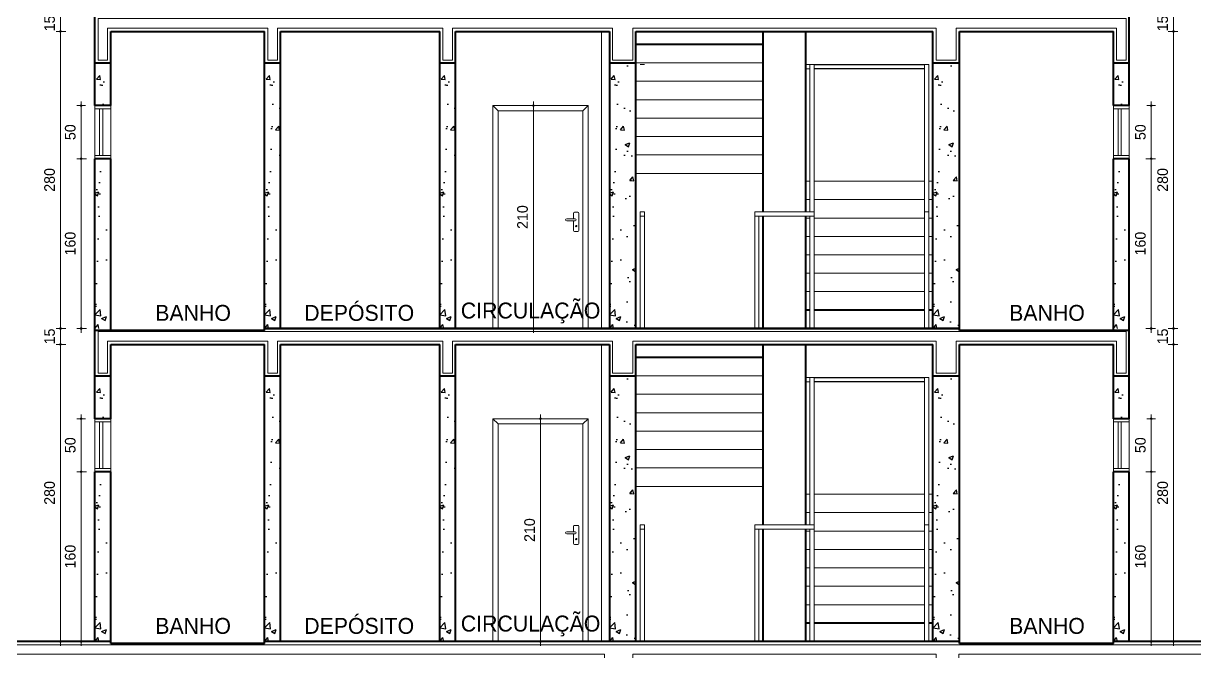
# Model space of a CAD drawing. Header units: millimetres. Extents: x 13204 to 24802, y 21209 to 40694.
# Drawn here: x 15609 to 16713, y 36115 to 36707 of the extents above; entities that cross this region are included whole.
import ezdxf

# ---------------------------------------------------------------- set-up
doc = ezdxf.new("R2010")
doc.units = ezdxf.units.MM
for name, color, linetype, lineweight in [('COTAS', 30, 'Continuous', 5), ('Esquadrias', 2, 'Continuous', 20), ('Meia Parede', 11, 'Continuous', 40), ('Moveis', 6, 'Continuous', 13), ('PAREDE', 1, 'Continuous', 40), ('Paredes', 1, 'Continuous', 40), ('PISO', 5, 'Continuous', 5), ('TEXTO', 4, 'Continuous', 5)]:
    doc.layers.add(name, color=color, linetype=linetype, lineweight=lineweight)
doc.layers.add('HACHURAS', color=8, linetype='Continuous')
doc.styles.add('LANA', font='stylu.ttf')
doc.dimstyles.new('COTA 50', dxfattribs={"dimscale": 0, "dimtxt": 10, "dimasz": 0.5, "dimexe": 1.25, "dimexo": 5, "dimgap": 5, "dimtad": 1, "dimdec": 0, "dimtxsty": 'LANA', "dimblk": 'cota', "dimcen": 2.5, "dimse2": 1, "dimclrd": 256, "dimclre": 256, "dimclrt": 256, "dimaunit": 1, "dimadec": 0, "dimazin": 0, "dimtfac": 1, "dimtdec": 0, "dimtmove": 0, "dimatfit": 3, "dimldrblk": 'DOTSMALL', "dimfxl": 5, "dimfxlon": 1, "dimtzin": 9, "dimlwd": -1, "dimlwe": -1, "dimarcsym": 0})

# ---------------------------------------------------------------- blocks, each defined once
blk = doc.blocks.new('TRINCOE')
at = {"layer": 'PISO'}
for p, q in [((6, 111.8), (6, 95.8)), ((7, 112.8), (10, 112.8)), ((11, 111.8), (11, 106.8)), ((8.5, 105.8), (8.5, 105.8)), ((9.5, 106.8), (17.5, 106.8)), ((9.5, 104.8), (17.5, 104.8)), ((11, 104.8), (11, 95.8)), ((18.5, 105.8), (18.5, 105.8)), ((7, 94.8), (10, 94.8))]:
    blk.add_line(p, q, dxfattribs=at)
blk.add_circle((8.5, 99.8), 0.621, dxfattribs=at)
for centre, start, end in [((7, 111.8), 90, 180), ((10, 111.8), 0, 90), ((9.5, 105.8), 90, 180), ((9.5, 105.8), 180, 270), ((17.5, 105.8), 0, 90), ((17.5, 105.8), 270, 0), ((7, 95.8), 180, 270), ((10, 95.8), 270, 0)]:
    blk.add_arc(centre, 1, start, end, dxfattribs=at)
blk = doc.blocks.new('cota')
at = {"layer": 'COTAS'}
blk.add_hatch(color=256, dxfattribs=at).paths.add_polyline_path([(-1.6, 0, 1), (1.6, 0, 1)])
for points in [[(-1.6, 0), (-8, 0)], [(0, 1.6), (0, 8)], [(8, 0), (1.6, 0)], [(0, -8), (0, -1.6)]]:
    blk.add_lwpolyline(points, dxfattribs=at)
blk.add_circle((0, 0), 1.6, dxfattribs=at)
blk = doc.blocks.new('*D725')
at = {"layer": 'COTAS', "transparency": 16777216}
for p, q in [((15643.7, 36124.6), (15643.7, 36403.6)), ((15638.7, 36124.1), (15645, 36124.1))]:
    blk.add_line(p, q, dxfattribs=at)
at = {"layer": 'Defpoints', "color": 0, "transparency": 16777216}
for p in [(15643.7, 36404.1), (15691.2, 36404.1), (15341.2, 36124.1)]:
    blk.add_point(p, dxfattribs=at)
at = {"layer": 'COTAS', "transparency": 16777216, "xscale": 0.5, "yscale": 0.5, "zscale": 0.5}
for p, rotation in [((15643.7, 36404.1), 90), ((15643.7, 36124.1), 270)]:
    blk.add_blockref('cota', p, dxfattribs=dict(at, rotation=rotation))
at = {"layer": 'COTAS', "transparency": 16777216, "insert": (15633.5, 36264.1), "char_height": 10, "attachment_point": 5, "rotation": 90, "style": 'LANA'}
blk.add_mtext('280', dxfattribs=at)
blk = doc.blocks.new('_DotSmall')
at = {"layer": 'PAREDE', "color": 0, "const_width": 0.5}
blk.add_lwpolyline([(-0.0625, 0, 1), (0.0625, 0, 1)], format="xyb", close=True, dxfattribs=at)
blk = doc.blocks.new('*D726')
at = {"layer": 'COTAS', "transparency": 16777216}
for p, q in [((15643.7, 36404.6), (15643.7, 36418.6)), ((15648.7, 36404.1), (15642.5, 36404.1))]:
    blk.add_line(p, q, dxfattribs=at)
at = {"layer": 'Defpoints', "color": 0, "transparency": 16777216}
for p in [(15643.7, 36419.1), (15851.2, 36419.1), (15691.2, 36404.1)]:
    blk.add_point(p, dxfattribs=at)
at = {"layer": 'COTAS', "transparency": 16777216, "xscale": 0.5, "yscale": 0.5, "zscale": 0.5}
for p, rotation in [((15643.7, 36419.1), 90), ((15643.7, 36404.1), 270)]:
    blk.add_blockref('cota', p, dxfattribs=dict(at, rotation=rotation))
at = {"layer": 'COTAS', "transparency": 16777216, "insert": (15633.5, 36411.6), "char_height": 10, "attachment_point": 5, "rotation": 90, "style": 'LANA'}
blk.add_mtext('15', dxfattribs=at)
blk = doc.blocks.new('*D727')
at = {"layer": 'COTAS', "transparency": 16777216}
for p, q in [((15643.7, 36419.6), (15643.7, 36698.6)), ((15648.7, 36419.1), (15642.5, 36419.1))]:
    blk.add_line(p, q, dxfattribs=at)
at = {"layer": 'Defpoints', "color": 0, "transparency": 16777216}
for p in [(15643.7, 36699.1), (15851.2, 36699.1), (15851.2, 36419.1)]:
    blk.add_point(p, dxfattribs=at)
at = {"layer": 'COTAS', "transparency": 16777216, "xscale": 0.5, "yscale": 0.5, "zscale": 0.5}
for p, rotation in [((15643.7, 36699.1), 90), ((15643.7, 36419.1), 270)]:
    blk.add_blockref('cota', p, dxfattribs=dict(at, rotation=rotation))
at = {"layer": 'COTAS', "transparency": 16777216, "insert": (15633.5, 36559.1), "char_height": 10, "attachment_point": 5, "rotation": 90, "style": 'LANA'}
blk.add_mtext('280', dxfattribs=at)
blk = doc.blocks.new('*D728')
at = {"layer": 'COTAS', "transparency": 16777216}
for p, q in [((15643.7, 36699.6), (15643.7, 36713.6)), ((15648.7, 36699.1), (15642.5, 36699.1))]:
    blk.add_line(p, q, dxfattribs=at)
at = {"layer": 'Defpoints', "color": 0, "transparency": 16777216}
for p in [(15643.7, 36714.1), (15851.2, 36714.1), (15851.2, 36699.1)]:
    blk.add_point(p, dxfattribs=at)
at = {"layer": 'COTAS', "transparency": 16777216, "xscale": 0.5, "yscale": 0.5, "zscale": 0.5}
for p, rotation in [((15643.7, 36714.1), 90), ((15643.7, 36699.1), 270)]:
    blk.add_blockref('cota', p, dxfattribs=dict(at, rotation=rotation))
at = {"layer": 'COTAS', "transparency": 16777216, "insert": (15633.5, 36706.6), "char_height": 10, "attachment_point": 5, "rotation": 90, "style": 'LANA'}
blk.add_mtext('15', dxfattribs=at)
blk = doc.blocks.new('*D735')
at = {"layer": 'COTAS', "transparency": 16777216}
for p, q in [((16096.2, 36334.1), (16094.9, 36334.1)), ((16096.2, 36333.6), (16096.2, 36124.6))]:
    blk.add_line(p, q, dxfattribs=at)
at = {"layer": 'Defpoints', "color": 0, "transparency": 16777216}
for p in [(16096.2, 36334.1), (16096.2, 36124.1), (16096.2, 36124.1)]:
    blk.add_point(p, dxfattribs=at)
at = {"layer": 'COTAS', "transparency": 16777216, "xscale": 0.5, "yscale": 0.5, "zscale": 0.5}
for p, rotation in [((16096.2, 36334.1), 90), ((16096.2, 36124.1), 270)]:
    blk.add_blockref('cota', p, dxfattribs=dict(at, rotation=rotation))
at = {"layer": 'COTAS', "transparency": 16777216, "insert": (16086, 36229.1), "char_height": 10, "attachment_point": 5, "rotation": 90, "style": 'LANA'}
blk.add_mtext('210', dxfattribs=at)
blk = doc.blocks.new('*D736')
at = {"layer": 'COTAS', "transparency": 16777216}
for p, q in [((16091.2, 36629.1), (16088.2, 36629.1)), ((16089.5, 36628.6), (16089.5, 36419.6))]:
    blk.add_line(p, q, dxfattribs=at)
at = {"layer": 'Defpoints', "color": 0, "transparency": 16777216}
for p in [(16096.2, 36629.1), (16089.5, 36419.1), (16096.2, 36419.1)]:
    blk.add_point(p, dxfattribs=at)
at = {"layer": 'COTAS', "transparency": 16777216, "xscale": 0.5, "yscale": 0.5, "zscale": 0.5}
for p, rotation in [((16089.5, 36629.1), 90), ((16089.5, 36419.1), 270)]:
    blk.add_blockref('cota', p, dxfattribs=dict(at, rotation=rotation))
at = {"layer": 'COTAS', "transparency": 16777216, "insert": (16079.3, 36524.1), "char_height": 10, "attachment_point": 5, "rotation": 90, "style": 'LANA'}
blk.add_mtext('210', dxfattribs=at)
blk = doc.blocks.new('*D739')
at = {"layer": 'COTAS', "transparency": 16777216}
for p, q in [((15663.2, 36124.6), (15663.2, 36283.6)), ((15668.2, 36124.1), (15662, 36124.1))]:
    blk.add_line(p, q, dxfattribs=at)
at = {"layer": 'Defpoints', "color": 0, "transparency": 16777216}
for p in [(15663.2, 36284.1), (15676.2, 36284.1), (15676.2, 36124.1)]:
    blk.add_point(p, dxfattribs=at)
at = {"layer": 'COTAS', "transparency": 16777216, "xscale": 0.5, "yscale": 0.5, "zscale": 0.5}
for p, rotation in [((15663.2, 36284.1), 90), ((15663.2, 36124.1), 270)]:
    blk.add_blockref('cota', p, dxfattribs=dict(at, rotation=rotation))
at = {"layer": 'COTAS', "transparency": 16777216, "insert": (15653, 36204.1), "char_height": 10, "attachment_point": 5, "rotation": 90, "style": 'LANA'}
blk.add_mtext('160', dxfattribs=at)
blk = doc.blocks.new('*D740')
at = {"layer": 'COTAS', "transparency": 16777216}
for p, q in [((15663.2, 36284.6), (15663.2, 36333.6)), ((15668.2, 36284.1), (15662, 36284.1))]:
    blk.add_line(p, q, dxfattribs=at)
at = {"layer": 'Defpoints', "color": 0, "transparency": 16777216}
for p in [(15663.2, 36334.1), (15683.7, 36334.1), (15676.2, 36284.1)]:
    blk.add_point(p, dxfattribs=at)
at = {"layer": 'COTAS', "transparency": 16777216, "xscale": 0.5, "yscale": 0.5, "zscale": 0.5}
for p, rotation in [((15663.2, 36334.1), 90), ((15663.2, 36284.1), 270)]:
    blk.add_blockref('cota', p, dxfattribs=dict(at, rotation=rotation))
at = {"layer": 'COTAS', "transparency": 16777216, "insert": (15653, 36309.1), "char_height": 10, "attachment_point": 5, "rotation": 90, "style": 'LANA'}
blk.add_mtext('50', dxfattribs=at)
blk = doc.blocks.new('*D741')
at = {"layer": 'COTAS', "transparency": 16777216}
for p, q in [((15663.2, 36419.6), (15663.2, 36578.6)), ((15668.2, 36419.1), (15662, 36419.1))]:
    blk.add_line(p, q, dxfattribs=at)
at = {"layer": 'Defpoints', "color": 0, "transparency": 16777216}
for p in [(15663.2, 36579.1), (15676.2, 36579.1), (15676.2, 36419.1)]:
    blk.add_point(p, dxfattribs=at)
at = {"layer": 'COTAS', "transparency": 16777216, "xscale": 0.5, "yscale": 0.5, "zscale": 0.5}
for p, rotation in [((15663.2, 36579.1), 90), ((15663.2, 36419.1), 270)]:
    blk.add_blockref('cota', p, dxfattribs=dict(at, rotation=rotation))
at = {"layer": 'COTAS', "transparency": 16777216, "insert": (15653, 36499.1), "char_height": 10, "attachment_point": 5, "rotation": 90, "style": 'LANA'}
blk.add_mtext('160', dxfattribs=at)
blk = doc.blocks.new('*D742')
at = {"layer": 'COTAS', "transparency": 16777216}
for p, q in [((15663.2, 36579.6), (15663.2, 36628.6)), ((15668.2, 36579.1), (15662, 36579.1))]:
    blk.add_line(p, q, dxfattribs=at)
at = {"layer": 'Defpoints', "color": 0, "transparency": 16777216}
for p in [(15663.2, 36629.1), (15683.7, 36629.1), (15676.2, 36579.1)]:
    blk.add_point(p, dxfattribs=at)
at = {"layer": 'COTAS', "transparency": 16777216, "xscale": 0.5, "yscale": 0.5, "zscale": 0.5}
for p, rotation in [((15663.2, 36629.1), 90), ((15663.2, 36579.1), 270)]:
    blk.add_blockref('cota', p, dxfattribs=dict(at, rotation=rotation))
at = {"layer": 'COTAS', "transparency": 16777216, "insert": (15653, 36604.1), "char_height": 10, "attachment_point": 5, "rotation": 90, "style": 'LANA'}
blk.add_mtext('50', dxfattribs=at)
blk = doc.blocks.new('*D747')
at = {"layer": 'COTAS', "transparency": 16777216}
for p, q in [((16671.9, 36124.6), (16671.9, 36283.6)), ((16666.9, 36124.1), (16673.2, 36124.1))]:
    blk.add_line(p, q, dxfattribs=at)
at = {"layer": 'Defpoints', "color": 0, "transparency": 16777216}
for p in [(16651.2, 36284.1), (16671.9, 36284.1), (16651.2, 36124.1)]:
    blk.add_point(p, dxfattribs=at)
at = {"layer": 'COTAS', "transparency": 16777216, "xscale": 0.5, "yscale": 0.5, "zscale": 0.5}
for p, rotation in [((16671.9, 36284.1), 90), ((16671.9, 36124.1), 270)]:
    blk.add_blockref('cota', p, dxfattribs=dict(at, rotation=rotation))
at = {"layer": 'COTAS', "transparency": 16777216, "insert": (16661.7, 36204.1), "char_height": 10, "attachment_point": 5, "rotation": 90, "style": 'LANA'}
blk.add_mtext('160', dxfattribs=at)
blk = doc.blocks.new('*D748')
at = {"layer": 'COTAS', "transparency": 16777216}
for p, q in [((16671.9, 36284.6), (16671.9, 36333.6)), ((16666.9, 36284.1), (16673.2, 36284.1))]:
    blk.add_line(p, q, dxfattribs=at)
at = {"layer": 'Defpoints', "color": 0, "transparency": 16777216}
for p in [(16651.2, 36334.1), (16671.9, 36334.1), (16651.2, 36284.1)]:
    blk.add_point(p, dxfattribs=at)
at = {"layer": 'COTAS', "transparency": 16777216, "xscale": 0.5, "yscale": 0.5, "zscale": 0.5}
for p, rotation in [((16671.9, 36334.1), 90), ((16671.9, 36284.1), 270)]:
    blk.add_blockref('cota', p, dxfattribs=dict(at, rotation=rotation))
at = {"layer": 'COTAS', "transparency": 16777216, "insert": (16661.7, 36309.1), "char_height": 10, "attachment_point": 5, "rotation": 90, "style": 'LANA'}
blk.add_mtext('50', dxfattribs=at)
blk = doc.blocks.new('*D749')
at = {"layer": 'COTAS', "transparency": 16777216}
for p, q in [((16671.9, 36419.6), (16671.9, 36578.6)), ((16666.9, 36419.1), (16673.2, 36419.1))]:
    blk.add_line(p, q, dxfattribs=at)
at = {"layer": 'Defpoints', "color": 0, "transparency": 16777216}
for p in [(16651.2, 36579.1), (16671.9, 36579.1), (16651.2, 36419.1)]:
    blk.add_point(p, dxfattribs=at)
at = {"layer": 'COTAS', "transparency": 16777216, "xscale": 0.5, "yscale": 0.5, "zscale": 0.5}
for p, rotation in [((16671.9, 36579.1), 90), ((16671.9, 36419.1), 270)]:
    blk.add_blockref('cota', p, dxfattribs=dict(at, rotation=rotation))
at = {"layer": 'COTAS', "transparency": 16777216, "insert": (16661.7, 36499.1), "char_height": 10, "attachment_point": 5, "rotation": 90, "style": 'LANA'}
blk.add_mtext('160', dxfattribs=at)
blk = doc.blocks.new('*D750')
at = {"layer": 'COTAS', "transparency": 16777216}
for p, q in [((16671.9, 36579.6), (16671.9, 36628.6)), ((16666.9, 36579.1), (16673.2, 36579.1))]:
    blk.add_line(p, q, dxfattribs=at)
at = {"layer": 'Defpoints', "color": 0, "transparency": 16777216}
for p in [(16651.2, 36629.1), (16671.9, 36629.1), (16651.2, 36579.1)]:
    blk.add_point(p, dxfattribs=at)
at = {"layer": 'COTAS', "transparency": 16777216, "xscale": 0.5, "yscale": 0.5, "zscale": 0.5}
for p, rotation in [((16671.9, 36629.1), 90), ((16671.9, 36579.1), 270)]:
    blk.add_blockref('cota', p, dxfattribs=dict(at, rotation=rotation))
at = {"layer": 'COTAS', "transparency": 16777216, "insert": (16661.7, 36604.1), "char_height": 10, "attachment_point": 5, "rotation": 90, "style": 'LANA'}
blk.add_mtext('50', dxfattribs=at)
blk = doc.blocks.new('*D755')
at = {"layer": 'COTAS', "transparency": 16777216}
for p, q in [((16692.9, 36124.6), (16692.9, 36403.6)), ((16687.9, 36124.1), (16694.1, 36124.1))]:
    blk.add_line(p, q, dxfattribs=at)
at = {"layer": 'Defpoints', "color": 0, "transparency": 16777216}
for p in [(16636.2, 36404.1), (16692.9, 36404.1), (16651.2, 36124.1)]:
    blk.add_point(p, dxfattribs=at)
at = {"layer": 'COTAS', "transparency": 16777216, "xscale": 0.5, "yscale": 0.5, "zscale": 0.5}
for p, rotation in [((16692.9, 36404.1), 90), ((16692.9, 36124.1), 270)]:
    blk.add_blockref('cota', p, dxfattribs=dict(at, rotation=rotation))
at = {"layer": 'COTAS', "transparency": 16777216, "insert": (16682.7, 36264.1), "char_height": 10, "attachment_point": 5, "rotation": 90, "style": 'LANA'}
blk.add_mtext('280', dxfattribs=at)
blk = doc.blocks.new('*D756')
at = {"layer": 'COTAS', "transparency": 16777216}
for p, q in [((16692.9, 36404.6), (16692.9, 36418.6)), ((16687.9, 36404.1), (16694.1, 36404.1))]:
    blk.add_line(p, q, dxfattribs=at)
at = {"layer": 'Defpoints', "color": 0, "transparency": 16777216}
for p in [(16491.2, 36419.1), (16692.9, 36419.1), (16636.2, 36404.1)]:
    blk.add_point(p, dxfattribs=at)
at = {"layer": 'COTAS', "transparency": 16777216, "xscale": 0.5, "yscale": 0.5, "zscale": 0.5}
for p, rotation in [((16692.9, 36419.1), 90), ((16692.9, 36404.1), 270)]:
    blk.add_blockref('cota', p, dxfattribs=dict(at, rotation=rotation))
at = {"layer": 'COTAS', "transparency": 16777216, "insert": (16682.7, 36411.6), "char_height": 10, "attachment_point": 5, "rotation": 90, "style": 'LANA'}
blk.add_mtext('15', dxfattribs=at)
blk = doc.blocks.new('*D757')
at = {"layer": 'COTAS', "transparency": 16777216}
for p, q in [((16692.9, 36419.6), (16692.9, 36698.6)), ((16687.9, 36419.1), (16694.1, 36419.1))]:
    blk.add_line(p, q, dxfattribs=at)
at = {"layer": 'Defpoints', "color": 0, "transparency": 16777216}
for p in [(16491.2, 36699.1), (16692.9, 36699.1), (16491.2, 36419.1)]:
    blk.add_point(p, dxfattribs=at)
at = {"layer": 'COTAS', "transparency": 16777216, "xscale": 0.5, "yscale": 0.5, "zscale": 0.5}
for p, rotation in [((16692.9, 36699.1), 90), ((16692.9, 36419.1), 270)]:
    blk.add_blockref('cota', p, dxfattribs=dict(at, rotation=rotation))
at = {"layer": 'COTAS', "transparency": 16777216, "insert": (16682.7, 36559.1), "char_height": 10, "attachment_point": 5, "rotation": 90, "style": 'LANA'}
blk.add_mtext('280', dxfattribs=at)
blk = doc.blocks.new('*D758')
at = {"layer": 'COTAS', "transparency": 16777216}
for p, q in [((16692.9, 36699.6), (16692.9, 36713.6)), ((16687.9, 36699.1), (16694.1, 36699.1))]:
    blk.add_line(p, q, dxfattribs=at)
at = {"layer": 'Defpoints', "color": 0, "transparency": 16777216}
for p in [(16491.2, 36714.1), (16692.9, 36714.1), (16491.2, 36699.1)]:
    blk.add_point(p, dxfattribs=at)
at = {"layer": 'COTAS', "transparency": 16777216, "xscale": 0.5, "yscale": 0.5, "zscale": 0.5}
for p, rotation in [((16692.9, 36714.1), 90), ((16692.9, 36699.1), 270)]:
    blk.add_blockref('cota', p, dxfattribs=dict(at, rotation=rotation))
at = {"layer": 'COTAS', "transparency": 16777216, "insert": (16682.7, 36706.6), "char_height": 10, "attachment_point": 5, "rotation": 90, "style": 'LANA'}
blk.add_mtext('15', dxfattribs=at)

msp = doc.modelspace()

# ---------------------------------------------------------------- hatches: boundary and pattern name
at = {"layer": 'HACHURAS'}
h = msp.add_hatch(dxfattribs=at)
h.set_pattern_fill('AR-CONC', color=256, scale=0.25, style=0)
h.set_pattern_definition([(50, (15676.178, 36419.096), (45.546, -3.985), [4.7625, -52.3875]), (355, (15676.18, 36419.096), (-8.811, 47.764), [3.81, -41.91]), (100.45, (15679.974, 36418.764), (36.736, 43.779), [4.0475, -44.5225]), (46.184, (15676.18, 36431.796), (67.77, -10.51), [7.144, -78.581]), (96.636, (15681.826, 36430.92), (59.351, 61.856), [6.071, -66.784]), (351.184, (15676.18, 36431.796), (59.351, 61.856), [5.715, -62.865]), (21, (15682.528, 36428.62), (37.904, -25.5664), [4.7625, -52.3875]), (326, (15682.53, 36428.62), (15.4505, 46.047), [3.81, -41.91]), (71.451, (15685.687, 36426.49), (53.354, 20.481), [4.0475, -44.5225]), (37.5, (15676.178, 36419.096), (0.7722, 21.1388), [0, -41.402, 0, -42.545, 0, -42.0688]), (7.5, (15676.178, 36419.096), (16.705, 25.0451), [0, -24.257, 0, -40.4495, 0, -16.0338]), (327.5, (15662.018, 36419.096), (33.8976, -1.4322), [0, -15.875, 0, -49.53, 0, -65.7225]), (317.5, (15655.668, 36419.096), (37.0323, 6.3566), [0, -20.6375, 0, -32.893, 0, -46.6725])])
h.paths.add_polyline_path([(15691.18, 36579.1), (15676.18, 36579.1), (15676.18, 36419.1), (15691.18, 36419.1)])
h.paths.add_polyline_path([(15691.18, 36669.1), (15676.18, 36669.1), (15676.18, 36629.1), (15691.18, 36629.1)])
h = msp.add_hatch(dxfattribs=at)
h.set_pattern_fill('AR-CONC', color=256, scale=0.25, style=0)
h.set_pattern_definition([(50, (15836.178, 36419.096), (45.546, -3.985), [4.7625, -52.3875]), (355, (15836.18, 36419.096), (-8.811, 47.764), [3.81, -41.91]), (100.45, (15839.974, 36418.764), (36.736, 43.779), [4.0475, -44.5225]), (46.184, (15836.18, 36431.796), (67.77, -10.51), [7.144, -78.581]), (96.636, (15841.826, 36430.92), (59.351, 61.856), [6.071, -66.784]), (351.184, (15836.18, 36431.796), (59.351, 61.856), [5.715, -62.865]), (21, (15842.528, 36428.62), (37.904, -25.5664), [4.7625, -52.3875]), (326, (15842.53, 36428.62), (15.4505, 46.047), [3.81, -41.91]), (71.451, (15845.687, 36426.49), (53.354, 20.481), [4.0475, -44.5225]), (37.5, (15836.178, 36419.096), (0.7722, 21.1388), [0, -41.402, 0, -42.545, 0, -42.0688]), (7.5, (15836.178, 36419.096), (16.705, 25.0451), [0, -24.257, 0, -40.4495, 0, -16.0338]), (327.5, (15822.018, 36419.096), (33.8976, -1.4322), [0, -15.875, 0, -49.53, 0, -65.7225]), (317.5, (15815.668, 36419.096), (37.0323, 6.3566), [0, -20.6375, 0, -32.893, 0, -46.6725])])
h.paths.add_polyline_path([(15851.18, 36669.1), (15836.18, 36669.1), (15836.18, 36419.1), (15851.18, 36419.1)])
h = msp.add_hatch(dxfattribs=at)
h.set_pattern_fill('AR-CONC', color=256, scale=0.25, style=0)
h.set_pattern_definition([(50, (16001.178, 36419.096), (45.546, -3.985), [4.7625, -52.3875]), (355, (16001.18, 36419.096), (-8.811, 47.764), [3.81, -41.91]), (100.45, (16004.974, 36418.764), (36.736, 43.779), [4.0475, -44.5225]), (46.184, (16001.18, 36431.796), (67.77, -10.51), [7.144, -78.581]), (96.636, (16006.826, 36430.92), (59.351, 61.856), [6.071, -66.784]), (351.184, (16001.18, 36431.796), (59.351, 61.856), [5.715, -62.865]), (21, (16007.528, 36428.62), (37.904, -25.5664), [4.7625, -52.3875]), (326, (16007.53, 36428.62), (15.4505, 46.047), [3.81, -41.91]), (71.451, (16010.687, 36426.49), (53.354, 20.481), [4.0475, -44.5225]), (37.5, (16001.178, 36419.096), (0.7722, 21.1388), [0, -41.402, 0, -42.545, 0, -42.0688]), (7.5, (16001.178, 36419.096), (16.705, 25.0451), [0, -24.257, 0, -40.4495, 0, -16.0338]), (327.5, (15987.018, 36419.096), (33.8976, -1.4322), [0, -15.875, 0, -49.53, 0, -65.7225]), (317.5, (15980.668, 36419.096), (37.0323, 6.3566), [0, -20.6375, 0, -32.893, 0, -46.6725])])
h.paths.add_polyline_path([(16016.18, 36669.1), (16001.18, 36669.1), (16001.18, 36419.1), (16016.18, 36419.1)])
h = msp.add_hatch(dxfattribs=at)
h.set_pattern_fill('AR-CONC', color=256, scale=0.25, style=0)
h.set_pattern_definition([(50, (16161.178, 36419.096), (45.546, -3.985), [4.7625, -52.3875]), (355, (16161.18, 36419.096), (-8.811, 47.764), [3.81, -41.91]), (100.45, (16164.974, 36418.764), (36.736, 43.779), [4.0475, -44.5225]), (46.184, (16161.18, 36431.796), (67.77, -10.51), [7.144, -78.581]), (96.636, (16166.826, 36430.92), (59.351, 61.856), [6.071, -66.784]), (351.184, (16161.18, 36431.796), (59.351, 61.856), [5.715, -62.865]), (21, (16167.528, 36428.62), (37.904, -25.5664), [4.7625, -52.3875]), (326, (16167.53, 36428.62), (15.4505, 46.047), [3.81, -41.91]), (71.451, (16170.687, 36426.49), (53.354, 20.481), [4.0475, -44.5225]), (37.5, (16161.178, 36419.096), (0.7722, 21.1388), [0, -41.402, 0, -42.545, 0, -42.0688]), (7.5, (16161.178, 36419.096), (16.705, 25.0451), [0, -24.257, 0, -40.4495, 0, -16.0338]), (327.5, (16147.018, 36419.096), (33.8976, -1.4322), [0, -15.875, 0, -49.53, 0, -65.7225]), (317.5, (16140.668, 36419.096), (37.0323, 6.3566), [0, -20.6375, 0, -32.893, 0, -46.6725])])
h.paths.add_polyline_path([(16186.18, 36669.1), (16161.18, 36669.1), (16161.18, 36419.1), (16186.18, 36419.1)])
h = msp.add_hatch(dxfattribs=at)
h.set_pattern_fill('AR-CONC', color=256, scale=0.25, style=0)
h.set_pattern_definition([(50, (16466.178, 36419.096), (45.546, -3.985), [4.7625, -52.3875]), (355, (16466.18, 36419.096), (-8.811, 47.764), [3.81, -41.91]), (100.45, (16469.974, 36418.764), (36.736, 43.779), [4.0475, -44.5225]), (46.184, (16466.18, 36431.796), (67.77, -10.51), [7.144, -78.581]), (96.636, (16471.826, 36430.92), (59.351, 61.856), [6.071, -66.784]), (351.184, (16466.18, 36431.796), (59.351, 61.856), [5.715, -62.865]), (21, (16472.528, 36428.62), (37.904, -25.5664), [4.7625, -52.3875]), (326, (16472.53, 36428.62), (15.4505, 46.047), [3.81, -41.91]), (71.451, (16475.687, 36426.49), (53.354, 20.481), [4.0475, -44.5225]), (37.5, (16466.178, 36419.096), (0.7722, 21.1388), [0, -41.402, 0, -42.545, 0, -42.0688]), (7.5, (16466.178, 36419.096), (16.705, 25.0451), [0, -24.257, 0, -40.4495, 0, -16.0338]), (327.5, (16452.018, 36419.096), (33.8976, -1.4322), [0, -15.875, 0, -49.53, 0, -65.7225]), (317.5, (16445.668, 36419.096), (37.0323, 6.3566), [0, -20.6375, 0, -32.893, 0, -46.6725])])
h.paths.add_polyline_path([(16491.18, 36669.1), (16466.18, 36669.1), (16466.18, 36419.1), (16491.18, 36419.1)])
h = msp.add_hatch(dxfattribs=at)
h.set_pattern_fill('AR-CONC', color=256, scale=0.25, style=0)
h.set_pattern_definition([(50, (16636.178, 36419.096), (45.546, -3.985), [4.7625, -52.3875]), (355, (16636.18, 36419.096), (-8.811, 47.764), [3.81, -41.91]), (100.45, (16639.974, 36418.764), (36.736, 43.779), [4.0475, -44.5225]), (46.184, (16636.18, 36431.796), (67.77, -10.51), [7.144, -78.581]), (96.636, (16641.826, 36430.92), (59.351, 61.856), [6.071, -66.784]), (351.184, (16636.18, 36431.796), (59.351, 61.856), [5.715, -62.865]), (21, (16642.528, 36428.62), (37.904, -25.5664), [4.7625, -52.3875]), (326, (16642.53, 36428.62), (15.4505, 46.047), [3.81, -41.91]), (71.451, (16645.687, 36426.49), (53.354, 20.481), [4.0475, -44.5225]), (37.5, (16636.178, 36419.096), (0.7722, 21.1388), [0, -41.402, 0, -42.545, 0, -42.0688]), (7.5, (16636.178, 36419.096), (16.705, 25.0451), [0, -24.257, 0, -40.4495, 0, -16.0338]), (327.5, (16622.018, 36419.096), (33.8976, -1.4322), [0, -15.875, 0, -49.53, 0, -65.7225]), (317.5, (16615.668, 36419.096), (37.0323, 6.3566), [0, -20.6375, 0, -32.893, 0, -46.6725])])
h.paths.add_polyline_path([(16651.18, 36669.1), (16636.18, 36669.1), (16636.18, 36629.1), (16651.18, 36629.1)])
h.paths.add_polyline_path([(16651.18, 36579.1), (16636.18, 36579.1), (16636.18, 36419.1), (16651.18, 36419.1)])
h = msp.add_hatch(dxfattribs=at)
h.set_pattern_fill('AR-CONC', color=256, scale=0.25, style=0)
h.set_pattern_definition([(50, (15676.178, 36124.096), (45.546, -3.985), [4.7625, -52.3875]), (355, (15676.18, 36124.096), (-8.811, 47.764), [3.81, -41.91]), (100.45, (15679.974, 36123.764), (36.736, 43.779), [4.0475, -44.5225]), (46.184, (15676.18, 36136.796), (67.77, -10.51), [7.144, -78.581]), (96.636, (15681.826, 36135.92), (59.351, 61.856), [6.071, -66.784]), (351.184, (15676.18, 36136.796), (59.351, 61.856), [5.715, -62.865]), (21, (15682.528, 36133.62), (37.904, -25.5664), [4.7625, -52.3875]), (326, (15682.53, 36133.62), (15.4505, 46.047), [3.81, -41.91]), (71.451, (15685.687, 36131.49), (53.354, 20.481), [4.0475, -44.5225]), (37.5, (15676.178, 36124.096), (0.7722, 21.1388), [0, -41.402, 0, -42.545, 0, -42.0688]), (7.5, (15676.178, 36124.096), (16.705, 25.0451), [0, -24.257, 0, -40.4495, 0, -16.0338]), (327.5, (15662.018, 36124.096), (33.8976, -1.4322), [0, -15.875, 0, -49.53, 0, -65.7225]), (317.5, (15655.668, 36124.096), (37.0323, 6.3566), [0, -20.6375, 0, -32.893, 0, -46.6725])])
h.paths.add_polyline_path([(15691.18, 36284.1), (15676.18, 36284.1), (15676.18, 36124.1), (15691.18, 36124.1)])
h.paths.add_polyline_path([(15676.18, 36334.1), (15691.18, 36334.1), (15691.18, 36374.1), (15676.18, 36374.1)])
h = msp.add_hatch(dxfattribs=at)
h.set_pattern_fill('AR-CONC', color=256, scale=0.25, style=0)
h.set_pattern_definition([(50, (15836.178, 36124.096), (45.546, -3.985), [4.7625, -52.3875]), (355, (15836.18, 36124.096), (-8.811, 47.764), [3.81, -41.91]), (100.45, (15839.974, 36123.764), (36.736, 43.779), [4.0475, -44.5225]), (46.184, (15836.18, 36136.796), (67.77, -10.51), [7.144, -78.581]), (96.636, (15841.826, 36135.92), (59.351, 61.856), [6.071, -66.784]), (351.184, (15836.18, 36136.796), (59.351, 61.856), [5.715, -62.865]), (21, (15842.528, 36133.62), (37.904, -25.5664), [4.7625, -52.3875]), (326, (15842.53, 36133.62), (15.4505, 46.047), [3.81, -41.91]), (71.451, (15845.687, 36131.49), (53.354, 20.481), [4.0475, -44.5225]), (37.5, (15836.178, 36124.096), (0.7722, 21.1388), [0, -41.402, 0, -42.545, 0, -42.0688]), (7.5, (15836.178, 36124.096), (16.705, 25.0451), [0, -24.257, 0, -40.4495, 0, -16.0338]), (327.5, (15822.018, 36124.096), (33.8976, -1.4322), [0, -15.875, 0, -49.53, 0, -65.7225]), (317.5, (15815.668, 36124.096), (37.0323, 6.3566), [0, -20.6375, 0, -32.893, 0, -46.6725])])
h.paths.add_polyline_path([(15851.18, 36374.1), (15836.18, 36374.1), (15836.18, 36124.1), (15851.18, 36124.1)])
h = msp.add_hatch(dxfattribs=at)
h.set_pattern_fill('AR-CONC', color=256, scale=0.25, style=0)
h.set_pattern_definition([(50, (16001.178, 36124.096), (45.546, -3.985), [4.7625, -52.3875]), (355, (16001.18, 36124.096), (-8.811, 47.764), [3.81, -41.91]), (100.45, (16004.974, 36123.764), (36.736, 43.779), [4.0475, -44.5225]), (46.184, (16001.18, 36136.796), (67.77, -10.51), [7.144, -78.581]), (96.636, (16006.826, 36135.92), (59.351, 61.856), [6.071, -66.784]), (351.184, (16001.18, 36136.796), (59.351, 61.856), [5.715, -62.865]), (21, (16007.528, 36133.62), (37.904, -25.5664), [4.7625, -52.3875]), (326, (16007.53, 36133.62), (15.4505, 46.047), [3.81, -41.91]), (71.451, (16010.687, 36131.49), (53.354, 20.481), [4.0475, -44.5225]), (37.5, (16001.178, 36124.096), (0.7722, 21.1388), [0, -41.402, 0, -42.545, 0, -42.0688]), (7.5, (16001.178, 36124.096), (16.705, 25.0451), [0, -24.257, 0, -40.4495, 0, -16.0338]), (327.5, (15987.018, 36124.096), (33.8976, -1.4322), [0, -15.875, 0, -49.53, 0, -65.7225]), (317.5, (15980.668, 36124.096), (37.0323, 6.3566), [0, -20.6375, 0, -32.893, 0, -46.6725])])
h.paths.add_polyline_path([(16016.18, 36374.1), (16001.18, 36374.1), (16001.18, 36124.1), (16016.18, 36124.1)])
h = msp.add_hatch(dxfattribs=at)
h.set_pattern_fill('AR-CONC', color=256, scale=0.25, style=0)
h.set_pattern_definition([(50, (16161.178, 36124.096), (45.546, -3.985), [4.7625, -52.3875]), (355, (16161.18, 36124.096), (-8.811, 47.764), [3.81, -41.91]), (100.45, (16164.974, 36123.764), (36.736, 43.779), [4.0475, -44.5225]), (46.184, (16161.18, 36136.796), (67.77, -10.51), [7.144, -78.581]), (96.636, (16166.826, 36135.92), (59.351, 61.856), [6.071, -66.784]), (351.184, (16161.18, 36136.796), (59.351, 61.856), [5.715, -62.865]), (21, (16167.528, 36133.62), (37.904, -25.5664), [4.7625, -52.3875]), (326, (16167.53, 36133.62), (15.4505, 46.047), [3.81, -41.91]), (71.451, (16170.687, 36131.49), (53.354, 20.481), [4.0475, -44.5225]), (37.5, (16161.178, 36124.096), (0.7722, 21.1388), [0, -41.402, 0, -42.545, 0, -42.0688]), (7.5, (16161.178, 36124.096), (16.705, 25.0451), [0, -24.257, 0, -40.4495, 0, -16.0338]), (327.5, (16147.018, 36124.096), (33.8976, -1.4322), [0, -15.875, 0, -49.53, 0, -65.7225]), (317.5, (16140.668, 36124.096), (37.0323, 6.3566), [0, -20.6375, 0, -32.893, 0, -46.6725])])
h.paths.add_polyline_path([(16186.18, 36374.1), (16161.18, 36374.1), (16161.18, 36124.1), (16186.18, 36124.1)])
h = msp.add_hatch(dxfattribs=at)
h.set_pattern_fill('AR-CONC', color=256, scale=0.25, style=0)
h.set_pattern_definition([(50, (16466.178, 36124.096), (45.546, -3.985), [4.7625, -52.3875]), (355, (16466.18, 36124.096), (-8.811, 47.764), [3.81, -41.91]), (100.45, (16469.974, 36123.764), (36.736, 43.779), [4.0475, -44.5225]), (46.184, (16466.18, 36136.796), (67.77, -10.51), [7.144, -78.581]), (96.636, (16471.826, 36135.92), (59.351, 61.856), [6.071, -66.784]), (351.184, (16466.18, 36136.796), (59.351, 61.856), [5.715, -62.865]), (21, (16472.528, 36133.62), (37.904, -25.5664), [4.7625, -52.3875]), (326, (16472.53, 36133.62), (15.4505, 46.047), [3.81, -41.91]), (71.451, (16475.687, 36131.49), (53.354, 20.481), [4.0475, -44.5225]), (37.5, (16466.178, 36124.096), (0.7722, 21.1388), [0, -41.402, 0, -42.545, 0, -42.0688]), (7.5, (16466.178, 36124.096), (16.705, 25.0451), [0, -24.257, 0, -40.4495, 0, -16.0338]), (327.5, (16452.018, 36124.096), (33.8976, -1.4322), [0, -15.875, 0, -49.53, 0, -65.7225]), (317.5, (16445.668, 36124.096), (37.0323, 6.3566), [0, -20.6375, 0, -32.893, 0, -46.6725])])
h.paths.add_polyline_path([(16491.18, 36374.1), (16466.18, 36374.1), (16466.18, 36124.1), (16491.18, 36124.1)])
h = msp.add_hatch(dxfattribs=at)
h.set_pattern_fill('AR-CONC', color=256, scale=0.25, style=0)
h.set_pattern_definition([(50, (16636.178, 36124.096), (45.546, -3.985), [4.7625, -52.3875]), (355, (16636.18, 36124.096), (-8.811, 47.764), [3.81, -41.91]), (100.45, (16639.974, 36123.764), (36.736, 43.779), [4.0475, -44.5225]), (46.184, (16636.18, 36136.796), (67.77, -10.51), [7.144, -78.581]), (96.636, (16641.826, 36135.92), (59.351, 61.856), [6.071, -66.784]), (351.184, (16636.18, 36136.796), (59.351, 61.856), [5.715, -62.865]), (21, (16642.528, 36133.62), (37.904, -25.5664), [4.7625, -52.3875]), (326, (16642.53, 36133.62), (15.4505, 46.047), [3.81, -41.91]), (71.451, (16645.687, 36131.49), (53.354, 20.481), [4.0475, -44.5225]), (37.5, (16636.178, 36124.096), (0.7722, 21.1388), [0, -41.402, 0, -42.545, 0, -42.0688]), (7.5, (16636.178, 36124.096), (16.705, 25.0451), [0, -24.257, 0, -40.4495, 0, -16.0338]), (327.5, (16622.018, 36124.096), (33.8976, -1.4322), [0, -15.875, 0, -49.53, 0, -65.7225]), (317.5, (16615.668, 36124.096), (37.0323, 6.3566), [0, -20.6375, 0, -32.893, 0, -46.6725])])
h.paths.add_polyline_path([(16651.18, 36374.1), (16636.18, 36374.1), (16636.18, 36334.1), (16651.18, 36334.1)])
h.paths.add_polyline_path([(16651.18, 36284.1), (16636.18, 36284.1), (16636.18, 36124.1), (16651.18, 36124.1)])

# ---------------------------------------------------------------- linework, layer by layer
at = {"layer": 'Esquadrias'}
for p, q in [((16153.68, 36419.1), (16153.68, 36699.1)), ((16306.18, 36669.39), (16186.18, 36669.39)), ((16306.18, 36652.04), (16186.18, 36652.04)), ((16306.18, 36634.68), (16186.18, 36634.68)), ((16306.18, 36617.33), (16186.18, 36617.33)), ((16306.18, 36599.98), (16186.18, 36599.98)), ((16306.18, 36582.63), (16186.18, 36582.63)), ((16306.18, 36565.27), (16186.18, 36565.27)), ((16306.18, 36565.27), (16186.18, 36565.27)), ((16350.18, 36557.92), (16346.18, 36557.92)), ((16458.18, 36557.92), (16354.18, 36557.92)), ((16466.18, 36557.92), (16462.18, 36557.92)), ((16350.18, 36540.57), (16346.18, 36540.57)), ((16458.18, 36540.57), (16354.18, 36540.57)), ((16466.18, 36540.57), (16462.18, 36540.57)), ((16350.18, 36523.21), (16346.18, 36523.21)), ((16458.18, 36523.21), (16354.18, 36523.21)), ((16466.18, 36523.21), (16462.18, 36523.21)), ((16350.18, 36505.86), (16346.18, 36505.86)), ((16458.18, 36505.86), (16354.18, 36505.86)), ((16466.18, 36505.86), (16462.18, 36505.86)), ((16350.18, 36488.51), (16346.18, 36488.51)), ((16458.18, 36488.51), (16354.18, 36488.51)), ((16466.18, 36488.51), (16462.18, 36488.51)), ((16350.18, 36471.16), (16346.18, 36471.16)), ((16458.18, 36471.16), (16354.18, 36471.16)), ((16466.18, 36471.16), (16462.18, 36471.16)), ((16350.18, 36453.8), (16346.18, 36453.8)), ((16458.18, 36453.8), (16354.18, 36453.8)), ((16466.18, 36453.8), (16462.18, 36453.8)), ((16153.68, 36124.1), (16153.68, 36404.1)), ((16306.18, 36374.39), (16186.18, 36374.39)), ((16306.18, 36357.04), (16186.18, 36357.04)), ((16306.18, 36339.68), (16186.18, 36339.68)), ((16306.18, 36322.33), (16186.18, 36322.33)), ((16306.18, 36304.98), (16186.18, 36304.98)), ((16306.18, 36287.63), (16186.18, 36287.63)), ((16306.18, 36270.27), (16186.18, 36270.27)), ((16306.18, 36270.27), (16186.18, 36270.27)), ((16350.18, 36262.92), (16346.18, 36262.92)), ((16458.18, 36262.92), (16354.18, 36262.92)), ((16466.18, 36262.92), (16462.18, 36262.92)), ((16350.18, 36245.57), (16346.18, 36245.57)), ((16458.18, 36245.57), (16354.18, 36245.57)), ((16466.18, 36245.57), (16462.18, 36245.57)), ((16350.18, 36228.21), (16346.18, 36228.21)), ((16458.18, 36228.21), (16354.18, 36228.21)), ((16466.18, 36228.21), (16462.18, 36228.21)), ((16350.18, 36210.86), (16346.18, 36210.86)), ((16458.18, 36210.86), (16354.18, 36210.86)), ((16466.18, 36210.86), (16462.18, 36210.86)), ((16350.18, 36193.51), (16346.18, 36193.51)), ((16458.18, 36193.51), (16354.18, 36193.51)), ((16466.18, 36193.51), (16462.18, 36193.51)), ((16350.18, 36176.16), (16346.18, 36176.16)), ((16458.18, 36176.16), (16354.18, 36176.16)), ((16466.18, 36176.16), (16462.18, 36176.16)), ((16350.18, 36158.8), (16346.18, 36158.8)), ((16458.18, 36158.8), (16354.18, 36158.8)), ((16466.18, 36158.8), (16462.18, 36158.8))]:
    msp.add_line(p, q, dxfattribs=at)
for points in [[(15676.18, 36629.1), (15676.18, 36626.1), (15691.18, 36626.1), (15691.18, 36629.1)], [(16636.18, 36629.1), (16636.18, 36626.1), (16651.18, 36626.1), (16651.18, 36629.1)], [(15680.68, 36626.1), (15680.68, 36582.1)], [(15683.68, 36626.1), (15683.68, 36582.1)], [(16640.68, 36626.1), (16640.68, 36582.1)], [(16643.68, 36626.1), (16643.68, 36582.1)], [(15676.18, 36579.1), (15676.18, 36582.1), (15691.18, 36582.1), (15691.18, 36579.1)], [(16636.18, 36579.1), (16636.18, 36582.1), (16651.18, 36582.1), (16651.18, 36579.1)], [(15676.18, 36334.1), (15676.18, 36331.1), (15691.18, 36331.1), (15691.18, 36334.1)], [(15680.68, 36331.1), (15680.68, 36287.1)], [(15683.68, 36331.1), (15683.68, 36287.1)], [(16636.18, 36334.1), (16636.18, 36331.1), (16651.18, 36331.1), (16651.18, 36334.1)], [(16640.68, 36331.1), (16640.68, 36287.1)], [(16643.68, 36331.1), (16643.68, 36287.1)], [(15676.18, 36284.1), (15676.18, 36287.1), (15691.18, 36287.1), (15691.18, 36284.1)], [(16636.18, 36284.1), (16636.18, 36287.1), (16651.18, 36287.1), (16651.18, 36284.1)]]:
    msp.add_lwpolyline(points, dxfattribs=at)
at = {"layer": 'HACHURAS'}
for p, q in [((16354.18, 36667.92), (16458.18, 36667.92)), ((16458.18, 36663.92), (16354.18, 36663.92)), ((16354.18, 36372.92), (16458.18, 36372.92)), ((16458.18, 36368.92), (16354.18, 36368.92))]:
    msp.add_line(p, q, dxfattribs=at)
at = {"layer": 'Meia Parede'}
for p, q in [((16306.18, 36529.1), (16306.18, 36699.1)), ((16346.18, 36529.1), (16346.18, 36699.1)), ((16306.18, 36686.74), (16186.18, 36686.74)), ((16306.18, 36419.1), (16306.18, 36525.1)), ((16306.18, 36419.1), (16306.18, 36525.1)), ((16346.18, 36419.1), (16346.18, 36525.1)), ((16350.18, 36436.45), (16346.18, 36436.45)), ((16458.18, 36436.45), (16354.18, 36436.45)), ((16466.18, 36436.45), (16462.18, 36436.45)), ((16306.18, 36234.1), (16306.18, 36404.1)), ((16346.18, 36234.1), (16346.18, 36404.1)), ((16306.18, 36391.74), (16186.18, 36391.74)), ((16306.18, 36124.1), (16306.18, 36230.1)), ((16306.18, 36124.1), (16306.18, 36230.1)), ((16346.18, 36124.1), (16346.18, 36230.1)), ((16350.18, 36141.45), (16346.18, 36141.45)), ((16458.18, 36141.45), (16354.18, 36141.45)), ((16466.18, 36141.45), (16462.18, 36141.45))]:
    msp.add_line(p, q, dxfattribs=at)
at = {"layer": 'Moveis'}
for p, q in [((16051.18, 36629.1), (16051.18, 36419.1)), ((16141.18, 36629.1), (16051.18, 36629.1)), ((16141.18, 36629.1), (16141.18, 36419.1)), ((16051.18, 36334.1), (16051.18, 36124.1)), ((16141.18, 36334.1), (16051.18, 36334.1)), ((16141.18, 36334.1), (16141.18, 36124.1))]:
    msp.add_line(p, q, dxfattribs=at)
for points in [[(15676.18, 36582.1), (15676.18, 36626.1)], [(15691.18, 36626.1), (15691.18, 36582.1)], [(16636.18, 36582.1), (16636.18, 36626.1)], [(16651.18, 36626.1), (16651.18, 36582.1)], [(15676.18, 36287.1), (15676.18, 36331.1)], [(15691.18, 36331.1), (15691.18, 36287.1)], [(16636.18, 36287.1), (16636.18, 36331.1)], [(16651.18, 36331.1), (16651.18, 36287.1)]]:
    msp.add_lwpolyline(points, dxfattribs=at)
at = {"layer": 'Paredes'}
for p, q in [((15676.18, 36629.1), (15676.18, 36714.1)), ((16651.18, 36629.1), (16651.18, 36714.1)), ((15691.18, 36699.1), (15836.18, 36699.1)), ((15691.18, 36629.1), (15691.18, 36699.1)), ((15836.18, 36417.1), (15836.18, 36699.1)), ((15851.18, 36699.1), (16001.18, 36699.1)), ((15851.18, 36419.1), (15851.18, 36699.1)), ((16001.18, 36419.1), (16001.18, 36699.1)), ((16016.18, 36699.1), (16161.18, 36699.1)), ((16016.18, 36419.1), (16016.18, 36699.1)), ((16161.18, 36699.1), (16161.18, 36419.1)), ((16186.18, 36419.1), (16186.18, 36699.1)), ((16186.18, 36699.1), (16466.18, 36699.1)), ((16186.18, 36419.1), (16186.18, 36699.1)), ((16466.18, 36419.1), (16466.18, 36699.1)), ((16491.18, 36417.1), (16491.18, 36699.1)), ((16491.18, 36699.1), (16636.18, 36699.1)), ((16636.18, 36629.1), (16636.18, 36699.1)), ((15691.18, 36669.1), (15676.18, 36669.1)), ((15851.18, 36669.1), (15836.18, 36669.1)), ((16016.18, 36669.1), (16001.18, 36669.1)), ((16186.18, 36669.1), (16161.18, 36669.1)), ((16491.18, 36669.1), (16466.18, 36669.1)), ((16651.18, 36669.1), (16636.18, 36669.1)), ((15691.18, 36629.1), (15676.18, 36629.1)), ((16651.18, 36629.1), (16636.18, 36629.1)), ((15691.18, 36579.1), (15676.18, 36579.1)), ((15676.18, 36419.1), (15676.18, 36579.1)), ((15691.18, 36417.1), (15691.18, 36579.1)), ((16636.18, 36417.1), (16636.18, 36579.1)), ((16651.18, 36579.1), (16636.18, 36579.1)), ((16651.18, 36419.1), (16651.18, 36579.1)), ((15676.18, 36334.1), (15676.18, 36419.1)), ((15836.18, 36417.1), (15676.18, 36417.1)), ((15836.18, 36419.1), (16491.18, 36419.1)), ((16491.18, 36419.1), (15836.18, 36419.1)), ((16651.18, 36417.1), (16491.18, 36417.1)), ((16651.18, 36334.1), (16651.18, 36419.1)), ((15691.18, 36404.1), (15836.18, 36404.1)), ((15691.18, 36334.1), (15691.18, 36404.1)), ((15836.18, 36122.1), (15836.18, 36404.1)), ((15851.18, 36404.1), (16001.18, 36404.1)), ((15851.18, 36124.1), (15851.18, 36404.1)), ((16001.18, 36124.1), (16001.18, 36404.1)), ((16016.18, 36404.1), (16161.18, 36404.1)), ((16016.18, 36124.1), (16016.18, 36404.1)), ((16161.18, 36404.1), (16161.18, 36124.1)), ((16186.18, 36124.1), (16186.18, 36404.1)), ((16186.18, 36404.1), (16466.18, 36404.1)), ((16186.18, 36124.1), (16186.18, 36404.1)), ((16466.18, 36124.1), (16466.18, 36404.1)), ((16491.18, 36122.1), (16491.18, 36404.1)), ((16491.18, 36404.1), (16636.18, 36404.1)), ((16636.18, 36334.1), (16636.18, 36404.1)), ((15691.18, 36374.1), (15676.18, 36374.1)), ((15851.18, 36374.1), (15836.18, 36374.1)), ((16016.18, 36374.1), (16001.18, 36374.1)), ((16186.18, 36374.1), (16161.18, 36374.1)), ((16491.18, 36374.1), (16466.18, 36374.1)), ((16651.18, 36374.1), (16636.18, 36374.1)), ((15691.18, 36334.1), (15676.18, 36334.1)), ((16651.18, 36334.1), (16636.18, 36334.1)), ((15691.18, 36284.1), (15676.18, 36284.1)), ((15676.18, 36124.1), (15676.18, 36284.1)), ((15691.18, 36122.1), (15691.18, 36284.1)), ((16636.18, 36122.1), (16636.18, 36284.1)), ((16651.18, 36284.1), (16636.18, 36284.1)), ((16651.18, 36124.1), (16651.18, 36284.1)), ((15691.18, 36124.1), (15305.08, 36124.1)), ((15836.18, 36122.1), (15691.18, 36122.1)), ((16491.18, 36124.1), (15836.18, 36124.1)), ((16636.18, 36122.1), (16491.18, 36122.1)), ((16984.68, 36124.1), (16636.18, 36124.1))]:
    msp.add_line(p, q, dxfattribs=at)
at = {"layer": 'PISO'}
for p, q in [((16190.18, 36667.92), (16194.18, 36667.92)), ((16354.18, 36667.92), (16346.18, 36667.92)), ((16350.18, 36663.92), (16346.18, 36663.92)), ((16350.18, 36529.1), (16350.18, 36667.92)), ((16354.18, 36419.1), (16354.18, 36667.92)), ((16458.18, 36419.1), (16458.18, 36667.92)), ((16462.18, 36667.92), (16458.18, 36667.92)), ((16462.18, 36419.1), (16462.18, 36667.92)), ((16056.18, 36624.1), (16051.18, 36629.1)), ((16136.18, 36624.1), (16141.18, 36629.1)), ((16056.18, 36624.1), (16056.18, 36419.1)), ((16136.18, 36624.1), (16056.18, 36624.1)), ((16136.18, 36624.1), (16136.18, 36419.1)), ((16190.18, 36419.1), (16190.18, 36529.1)), ((16194.18, 36529.1), (16190.18, 36529.1)), ((16194.18, 36525.1), (16190.18, 36525.1)), ((16194.18, 36419.1), (16194.18, 36529.1)), ((16354.18, 36529.1), (16298.18, 36529.1)), ((16298.18, 36419.1), (16298.18, 36529.1)), ((16354.18, 36525.1), (16298.18, 36525.1)), ((16302.18, 36419.1), (16302.18, 36525.1)), ((16350.18, 36419.1), (16350.18, 36525.1)), ((16462.18, 36529.1), (16458.18, 36529.1)), ((16354.18, 36372.92), (16346.18, 36372.92)), ((16350.18, 36368.92), (16346.18, 36368.92)), ((16350.18, 36234.1), (16350.18, 36372.92)), ((16354.18, 36124.1), (16354.18, 36372.92)), ((16458.18, 36124.1), (16458.18, 36372.92)), ((16462.18, 36372.92), (16458.18, 36372.92)), ((16462.18, 36124.1), (16462.18, 36372.92)), ((16056.18, 36329.1), (16051.18, 36334.1)), ((16136.18, 36329.1), (16141.18, 36334.1)), ((16056.18, 36329.1), (16056.18, 36124.1)), ((16136.18, 36329.1), (16056.18, 36329.1)), ((16136.18, 36329.1), (16136.18, 36124.1)), ((16190.18, 36124.1), (16190.18, 36234.1)), ((16194.18, 36234.1), (16190.18, 36234.1)), ((16194.18, 36124.1), (16194.18, 36234.1)), ((16354.18, 36234.1), (16298.18, 36234.1)), ((16298.18, 36124.1), (16298.18, 36234.1)), ((16462.18, 36234.1), (16458.18, 36234.1)), ((16194.18, 36230.1), (16190.18, 36230.1)), ((16354.18, 36230.1), (16298.18, 36230.1)), ((16302.18, 36124.1), (16302.18, 36230.1)), ((16350.18, 36124.1), (16350.18, 36230.1))]:
    msp.add_line(p, q, dxfattribs=at)
for points in [[(15679.18, 36711.1), (15679.18, 36672.1), (15688.18, 36672.1), (15688.18, 36702.1), (15839.18, 36702.1), (15839.18, 36672.1), (15848.18, 36672.1), (15848.18, 36702.1), (16004.18, 36702.1), (16004.18, 36672.1), (16013.18, 36672.1), (16013.18, 36702.1), (16164.18, 36702.1), (16164.18, 36672.1), (16183.18, 36672.1), (16183.18, 36702.1), (16469.18, 36702.1), (16469.18, 36672.1), (16488.18, 36672.1), (16488.18, 36702.1), (16639.18, 36702.1), (16639.18, 36672.1), (16648.18, 36672.1), (16648.18, 36711.1)], [(15679.18, 36416.1), (15679.18, 36377.1), (15688.18, 36377.1), (15688.18, 36407.1), (15839.18, 36407.1), (15839.18, 36377.1), (15848.18, 36377.1), (15848.18, 36407.1), (16004.18, 36407.1), (16004.18, 36377.1), (16013.18, 36377.1), (16013.18, 36407.1), (16164.18, 36407.1), (16164.18, 36377.1), (16183.18, 36377.1), (16183.18, 36407.1), (16469.18, 36407.1), (16469.18, 36377.1), (16488.18, 36377.1), (16488.18, 36407.1), (16639.18, 36407.1), (16639.18, 36377.1), (16648.18, 36377.1), (16648.18, 36416.1)]]:
    msp.add_lwpolyline(points, close=True, dxfattribs=at)
msp.add_lwpolyline([(15302.08, 36121.1), (15302.08, 36141.1), (15298.08, 36141.1), (15298.08, 36112.1), (16156.68, 36112.1), (16156.68, 36082.1), (16183.18, 36082.1), (16183.18, 36112.1), (16469.18, 36112.1), (16469.18, 36082.39), (16490.68, 36082.39), (16490.68, 36112.1), (16967.68, 36112.1), (16967.68, 36082.1), (16981.68, 36082.1), (16981.68, 36121.1), (15302.08, 36121.1)], dxfattribs=at)

# ---------------------------------------------------------------- block references
at = {"layer": 'PISO', "extrusion": (0, 0, -1), "zscale": -1}
for p in [(-16138.39, 36415.77), (-16138.39, 36120.77)]:
    msp.add_blockref('TRINCOE', p, dxfattribs=at)

# ---------------------------------------------------------------- texts
at = {"layer": 'TEXTO', "char_height": 15, "width": 175.9752, "attachment_point": 5, "style": 'LANA'}
for s, insert in [('BANHO', (15768.75, 36433.7)), ('DEPÓSITO', (15925.33, 36433.7)), ('CIRCULAÇÃO', (16086.86, 36433.7)), ('BANHO', (16573.64, 36433.7)), ('BANHO', (15768.75, 36138.7)), ('DEPÓSITO', (15925.33, 36138.7)), ('CIRCULAÇÃO', (16086.86, 36138.7)), ('BANHO', (16573.64, 36138.7))]:
    msp.add_mtext(s, dxfattribs=dict(at, insert=insert))

# ---------------------------------------------------------------- dimensions: what is measured, and where the dimension line sits
at = {"layer": 'COTAS'}
for base, p1, p2, picture, middle in [((15643.71, 36714.1), (15851.18, 36699.1), (15851.18, 36714.1), '*D728', (15643.71, 36706.6)), ((16692.87, 36714.1), (16491.18, 36699.1), (16491.18, 36714.1), '*D758', (16692.87, 36706.6)), ((15643.71, 36419.1), (15691.18, 36404.1), (15851.18, 36419.1), '*D726', (15643.71, 36411.6)), ((16692.87, 36419.1), (16636.18, 36404.1), (16491.18, 36419.1), '*D756', (16692.87, 36411.6))]:
    dim = msp.add_linear_dim(base=base, p1=p1, p2=p2, angle=90, dimstyle='COTA 50', override={"dimscale": 1, "dimtmove": 1, "dimarcsym": 2}, dxfattribs=at)
    dim.commit()
    dim.dimension.update_dxf_attribs({"geometry": picture, "text_midpoint": middle, "dimtype": 160})
for base, p1, p2, override, picture, middle in [((15643.71, 36699.1), (15851.18, 36419.1), (15851.18, 36699.1), {"dimscale": 1, "dimtmove": 1, "dimarcsym": 2}, '*D727', (15633.5, 36559.1)), ((16692.87, 36699.1), (16491.18, 36419.1), (16491.18, 36699.1), {"dimscale": 1, "dimtmove": 1, "dimarcsym": 2}, '*D757', (16682.66, 36559.1)), ((15663.22, 36629.1), (15676.18, 36579.1), (15683.68, 36629.1), {"dimscale": 1, "dimtmove": 1, "dimarcsym": 2}, '*D742', (15652.97, 36604.1)), ((16089.48, 36419.1), (16096.18, 36629.1), (16096.18, 36419.1), {"dimscale": 1, "dimarcsym": 2}, '*D736', (16079.3, 36524.1)), ((16671.95, 36629.1), (16651.18, 36579.1), (16651.18, 36629.1), {"dimscale": 1, "dimtmove": 1, "dimarcsym": 2}, '*D750', (16661.7, 36604.1)), ((15663.22, 36579.1), (15676.18, 36419.1), (15676.18, 36579.1), {"dimscale": 1, "dimarcsym": 2}, '*D741', (15652.99, 36499.1)), ((16671.95, 36579.1), (16651.18, 36419.1), (16651.18, 36579.1), {"dimscale": 1, "dimarcsym": 2}, '*D749', (16661.73, 36499.1)), ((15643.71, 36404.1), (15341.18, 36124.1), (15691.18, 36404.1), {"dimscale": 1, "dimarcsym": 2}, '*D725', (15633.5, 36264.1)), ((16692.87, 36404.1), (16651.18, 36124.1), (16636.18, 36404.1), {"dimscale": 1, "dimarcsym": 2}, '*D755', (16682.66, 36264.1)), ((15663.22, 36334.1), (15676.18, 36284.1), (15683.68, 36334.1), {"dimscale": 1, "dimtmove": 1, "dimarcsym": 2}, '*D740', (15652.97, 36309.1)), ((16096.18, 36124.1), (16096.18, 36334.1), (16096.18, 36124.1), {"dimscale": 1, "dimarcsym": 2}, '*D735', (16086, 36229.1)), ((16671.95, 36334.1), (16651.18, 36284.1), (16651.18, 36334.1), {"dimscale": 1, "dimtmove": 1, "dimarcsym": 2}, '*D748', (16661.7, 36309.1)), ((15663.22, 36284.1), (15676.18, 36124.1), (15676.18, 36284.1), {"dimscale": 1, "dimarcsym": 2}, '*D739', (15652.99, 36204.1)), ((16671.95, 36284.1), (16651.18, 36124.1), (16651.18, 36284.1), {"dimscale": 1, "dimarcsym": 2}, '*D747', (16661.73, 36204.1))]:
    dim = msp.add_linear_dim(base=base, p1=p1, p2=p2, angle=90, dimstyle='COTA 50', override=override, dxfattribs=at)
    dim.commit()
    dim.dimension.update_dxf_attribs({"geometry": picture, "text_midpoint": middle})

doc.saveas('drawing.dxf')
